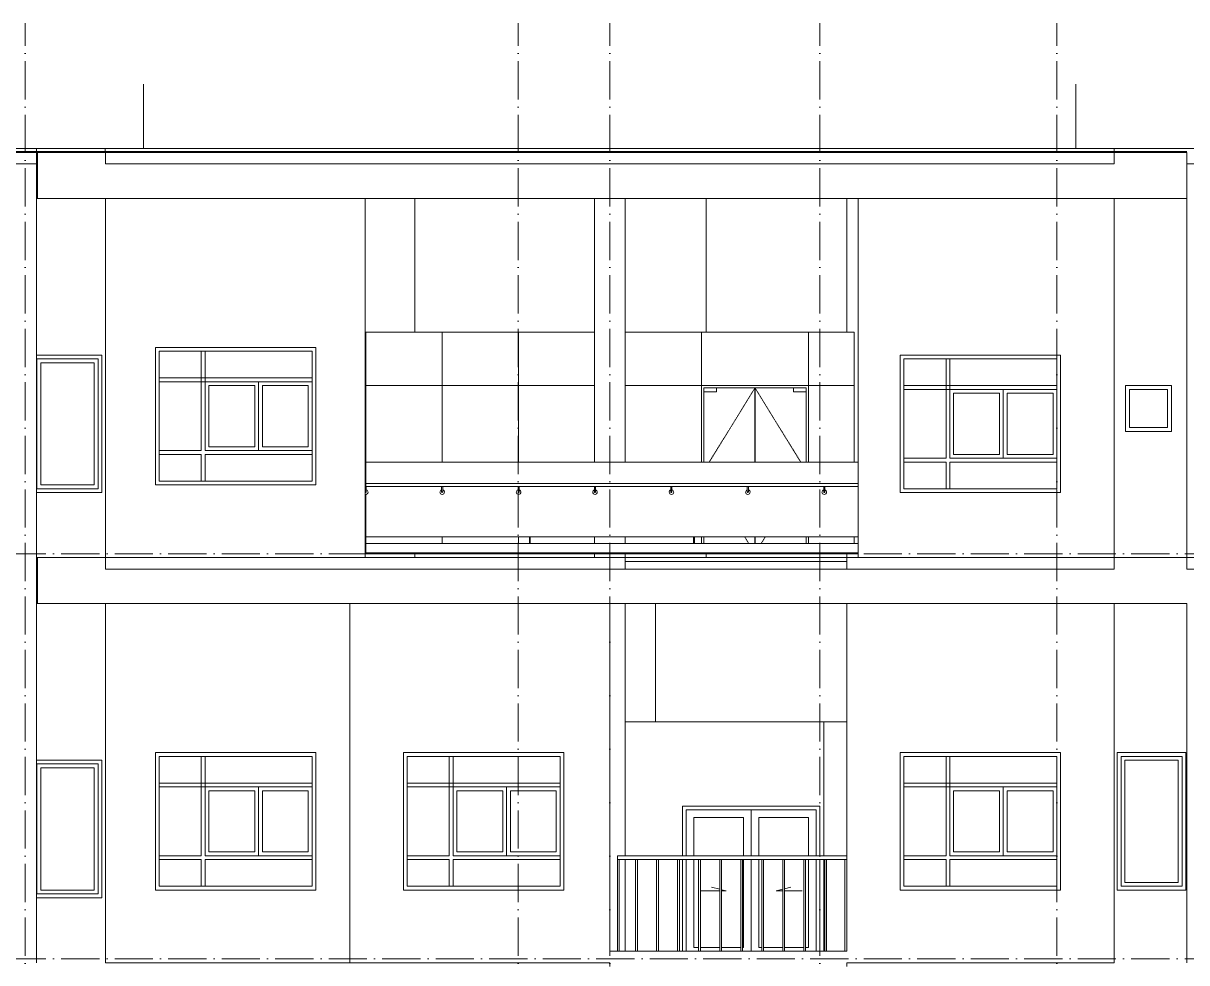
# Model space of a CAD drawing. Header units: millimetres. Extents: x -8482 to 130249, y -7482 to 93550.
# Drawn here: x 11425 to 26650, y 81250 to 93540 of the extents above; entities that cross this region are included whole.
import ezdxf

# ---------------------------------------------------------------- set-up
doc = ezdxf.new("R2010")
doc.units = ezdxf.units.MM
doc.linetypes.add('Dash 1_16__2_', pattern=[3.175, 1.5875, -1.5875])
doc.linetypes.add('Grid Line', pattern=[14, 10, -2, 0, -2])
for name, color, linetype, lineweight in [('A-DOOR-GLAZ', 152, 'Continuous', 5), ('CUA', 31, 'Continuous', 9), ('KINH', 152, 'Continuous', 5), ('NET CAT', 3, 'Continuous', 5), ('NET CATConcrete', 3, 'Continuous', 5), ('NET THAY 1', 41, 'Continuous', 5), ('NET THAY 2', 55, 'Continuous', 5), ('NET-THAY', 2, 'Continuous', 9), ('TRUC', 225, 'Continuous', 5)]:
    doc.layers.add(name, color=color, linetype=linetype, lineweight=lineweight)

# ---------------------------------------------------------------- blocks, each defined once
blk = doc.blocks.new('X-PHONG NGU 2 - X-PHONG NGU 2_Recovery_-378306-MẶT ĐỨNG TRỤC A-Q')
at = {"layer": 'CUA', "color": 7}
for p, q in [((3653, 84000), (3653, 82200)), ((5753, 84000), (3653, 84000)), ((3703, 83950), (5703, 83950)), ((3703, 82250), (3703, 83950)), ((4303, 83950), (4253, 83950)), ((4253, 83950), (4253, 82650)), ((4303, 82650), (4303, 83950)), ((5703, 83950), (5703, 82250)), ((5753, 82200), (5753, 84000)), ((5703, 83600), (3703, 83600)), ((3703, 83600), (3703, 83550)), ((5703, 83550), (5703, 83600)), ((3703, 83550), (5703, 83550)), ((5003, 83550), (4303, 83550)), ((4303, 83550), (4303, 82650)), ((4353, 82700), (4353, 83500)), ((4353, 83500), (4953, 83500)), ((4953, 83500), (4953, 82700)), ((5003, 82650), (5003, 83550)), ((5053, 83500), (5653, 83500)), ((5053, 82700), (5053, 83500)), ((5653, 83500), (5653, 82700)), ((4953, 82700), (4353, 82700)), ((5653, 82700), (5053, 82700)), ((4253, 82650), (3703, 82650)), ((3703, 82650), (3703, 82600)), ((3703, 82600), (4253, 82600)), ((4253, 82600), (4253, 82250)), ((5703, 82650), (4303, 82650)), ((4303, 82650), (5003, 82650)), ((4303, 82250), (4303, 82600)), ((4303, 82600), (5703, 82600)), ((5703, 82600), (5703, 82650)), ((5703, 82250), (3703, 82250)), ((4253, 82250), (4303, 82250)), ((3653, 82200), (5753, 82200))]:
    blk.add_line(p, q, dxfattribs=at)
blk = doc.blocks.new('X-PHONG NGU 5 - X-PHONG NGU 900-417337-MẶT ĐỨNG TRỤC A-Q')
at = {"layer": 'CUA', "color": 7}
for p, q in [((12453, 83900), (11600, 83900)), ((12453, 82100), (12453, 83900)), ((11603, 83850), (12403, 83850)), ((11603, 82150), (11603, 83850)), ((11653, 83800), (11653, 82200)), ((11653, 83800), (12353, 83800)), ((12353, 82200), (12353, 83800)), ((12403, 83850), (12403, 82150)), ((11600, 82100), (12453, 82100)), ((12403, 82150), (11603, 82150)), ((11653, 82200), (12353, 82200))]:
    blk.add_line(p, q, dxfattribs=at)
blk = doc.blocks.new('X-PHONG NGU 5 - X-PHONG NGU 900-V304-MẶT ĐỨNG TRỤC A-Q')
at = {"layer": 'CUA', "color": 7}
for p, q in [((25740, 84000), (25740, 82200)), ((26640, 84000), (25740, 84000)), ((25790, 83950), (26590, 83950)), ((25790, 82250), (25790, 83950)), ((25840, 83900), (25840, 82300)), ((25840, 83900), (26540, 83900)), ((26540, 82300), (26540, 83900)), ((26590, 83950), (26590, 82250)), ((26640, 82200), (26640, 84000)), ((26590, 82250), (25790, 82250)), ((25840, 82300), (26540, 82300)), ((25740, 82200), (26640, 82200))]:
    blk.add_line(p, q, dxfattribs=at)
blk = doc.blocks.new('CUA LO GIA _LUA_ - CUA LO GIA 1800-588157-MẶT ĐỨNG TRỤC A-Q')
at = {"layer": 'CUA', "color": 7}
for p, q in [((20050, 82650), (20050, 83300)), ((21850, 83300), (20050, 83300)), ((21850, 83300), (21850, 82650)), ((20100, 83250), (21800, 83250)), ((20100, 83250), (20100, 82650)), ((20200, 83150), (20200, 82650)), ((20200, 83150), (20850, 83150)), ((20850, 82650), (20850, 83150)), ((20950, 82650), (20950, 83250)), ((21800, 83250), (20950, 83250)), ((21050, 83150), (21700, 83150)), ((21050, 83150), (21050, 82650)), ((21700, 82650), (21700, 83150)), ((21800, 83250), (21800, 82650)), ((21800, 82650), (21800, 83250)), ((20050, 81400), (20050, 82600)), ((20100, 82600), (20100, 81400)), ((20200, 82600), (20200, 81450)), ((20850, 81450), (20850, 82600)), ((20950, 81400), (20950, 82600)), ((21050, 82600), (21050, 81450)), ((21700, 81450), (21700, 82600)), ((21800, 82600), (21800, 81400)), ((21800, 81400), (21800, 82600)), ((21850, 82600), (21850, 81400)), ((20538, 82211), (20429, 82240)), ((21388, 82218), (21471, 82240)), ((20288, 82189), (20538, 82189)), ((20622, 82189), (20563, 82205)), ((20563, 82189), (20622, 82189)), ((21278, 82189), (21363, 82211)), ((21363, 82189), (21278, 82189)), ((21618, 82189), (21388, 82189)), ((20200, 81450), (20263, 81450)), ((20288, 81450), (20538, 81450)), ((20563, 81450), (20813, 81450)), ((20838, 81450), (20850, 81450)), ((21050, 81450), (21088, 81450)), ((21113, 81450), (21363, 81450)), ((21388, 81450), (21638, 81450)), ((21663, 81450), (21700, 81450))]:
    blk.add_line(p, q, dxfattribs=at)
blk = doc.blocks.new('Railing - 25mm-666288-MẶT ĐỨNG TRỤC A-Q')
at = {"layer": 'NET THAY 2', "color": 10}
for p, q in [((6563, 81400), (6563, 82600)), ((6588, 82600), (6588, 81400))]:
    blk.add_line(p, q, dxfattribs=at)
blk = doc.blocks.new('Railing - 25mm-V305-MẶT ĐỨNG TRỤC A-Q')
at = {"layer": 'NET THAY 2', "color": 10}
blk.add_line((11225, 81400), (11225, 82600), dxfattribs=at)
blk = doc.blocks.new('Railing - Railing-468006-MẶT ĐỨNG TRỤC A-Q')
for name, p in [('Railing - 25mm-666288-MẶT ĐỨNG TRỤC A-Q', (12637, 0)), ('Railing - 25mm-666288-MẶT ĐỨNG TRỤC A-Q', (12875, 0)), ('Railing - 25mm-666288-MẶT ĐỨNG TRỤC A-Q', (13150, 0)), ('Railing - 25mm-666288-MẶT ĐỨNG TRỤC A-Q', (13425, 0)), ('Railing - 25mm-666288-MẶT ĐỨNG TRỤC A-Q', (13700, 0)), ('Railing - 25mm-666288-MẶT ĐỨNG TRỤC A-Q', (13975, 0)), ('Railing - 25mm-666288-MẶT ĐỨNG TRỤC A-Q', (14250, 0)), ('Railing - 25mm-666288-MẶT ĐỨNG TRỤC A-Q', (14525, 0)), ('Railing - 25mm-666288-MẶT ĐỨNG TRỤC A-Q', (14800, 0)), ('Railing - 25mm-666288-MẶT ĐỨNG TRỤC A-Q', (15075, 0)), ('Railing - 25mm-666288-MẶT ĐỨNG TRỤC A-Q', (15350, 0)), ('Railing - 25mm-V305-MẶT ĐỨNG TRỤC A-Q', (10950, 0))]:
    blk.add_blockref(name, p)
blk = doc.blocks.new('Top Rail Type - Top Rail_Internal_-468197-MẶT ĐỨNG TRỤC A-Q')
at = {"layer": 'NET THAY 1', "color": 10}
for p, q in [((19200, 82600), (19200, 82650)), ((22200, 82650), (19200, 82650)), ((19200, 82600), (22200, 82600))]:
    blk.add_line(p, q, dxfattribs=at)
blk = doc.blocks.new('System Panel - Glazed-574510-MẶT ĐỨNG TRỤC A-Q')
at = {"layer": 'KINH', "color": 10}
for p, q in [((16907, 88800), (15907, 88800)), ((15907, 88800), (15907, 87800)), ((16907, 87800), (16907, 88800)), ((15907, 86820), (15907, 86735)), ((16907, 86735), (16907, 86820))]:
    blk.add_line(p, q, dxfattribs=at)
blk = doc.blocks.new('System Panel - Glazed-574511-MẶT ĐỨNG TRỤC A-Q')
at = {"layer": 'KINH', "color": 10}
for p, q in [((18900, 88800), (17907, 88800)), ((17907, 88800), (17907, 87800)), ((17907, 86820), (17907, 86735))]:
    blk.add_line(p, q, dxfattribs=at)
blk = doc.blocks.new('CUA KINH BAN LE SAN MO 2 HUONG - Type 1-574512-MẶT ĐỨNG TRỤC A-Q')
at = {"layer": 'A-DOOR-GLAZ', "color": 10}
for p, q in [((21000, 88769), (20496, 88769)), ((21000, 88769), (21000, 87800)), ((21504, 88769), (21001, 88769)), ((21001, 88769), (21001, 87800)), ((20331, 87800), (20331, 88719)), ((21669, 87800), (21669, 88719)), ((20331, 86735), (20331, 86820)), ((21000, 86820), (21000, 86735)), ((21001, 86820), (21001, 86735)), ((21669, 86735), (21669, 86820))]:
    blk.add_line(p, q, dxfattribs=at)
at = {"layer": 'CUA', "color": 10, "lineweight": 5}
for p, q in [((20330, 87800), (20330, 88770)), ((20330, 88770), (21670, 88770)), ((20496, 88769), (20331, 88769)), ((20331, 88769), (20331, 88719)), ((20496, 88719), (20496, 88769)), ((21669, 88769), (21504, 88769)), ((21504, 88769), (21504, 88719)), ((21669, 88719), (21669, 88769)), ((21670, 88770), (21670, 87800)), ((20331, 88719), (20496, 88719)), ((21504, 88719), (21669, 88719)), ((20330, 86735), (20330, 86820)), ((21670, 86820), (21670, 86735))]:
    blk.add_line(p, q, dxfattribs=at)
at = {"layer": 'CUA', "color": 10, "linetype": 'Dash 1_16__2_', "lineweight": 5}
for p, q in [((21000, 88769), (20401, 87800)), ((21000, 88769), (20401, 87800)), ((21001, 88769), (21599, 87800)), ((21001, 88769), (21599, 87800)), ((20867, 86820), (20919, 86735)), ((20867, 86820), (20919, 86735)), ((21133, 86820), (21081, 86735)), ((21133, 86820), (21081, 86735))]:
    blk.add_line(p, q, dxfattribs=at)
blk = doc.blocks.new('System Panel - Glazed-574533-MẶT ĐỨNG TRỤC A-Q')
at = {"layer": 'KINH', "color": 10}
for p, q in [((22300, 88800), (21700, 88800)), ((21700, 88800), (21700, 87800)), ((22300, 87800), (22300, 88800)), ((21700, 86820), (21700, 86735)), ((22300, 86735), (22300, 86820))]:
    blk.add_line(p, q, dxfattribs=at)
blk = doc.blocks.new('Railing - NBS_RailInfillPnl_Post-721024-MẶT ĐỨNG TRỤC A-Q')
at = {"layer": 'NET THAY 2', "color": 10}
for p, q in [((20197, 86820), (20197, 86735)), ((20207, 86820), (20197, 86820)), ((20207, 86735), (20207, 86820))]:
    blk.add_line(p, q, dxfattribs=at)
blk = doc.blocks.new('Railing - Railing-547964-MẶT ĐỨNG TRỤC A-Q')
at = {"layer": 'NET THAY 1', "color": 10}
for p, q in [((15907, 86622), (15907, 86735)), ((22350, 86735), (15907, 86735)), ((15907, 86612), (15907, 86622)), ((22350, 86612), (15907, 86612)), ((15907, 86600), (15907, 86612)), ((22350, 86600), (15907, 86600))]:
    blk.add_line(p, q, dxfattribs=at)
for p in [(-2148, 0), (0, 0)]:
    blk.add_blockref('Railing - NBS_RailInfillPnl_Post-721024-MẶT ĐỨNG TRỤC A-Q', p)
blk = doc.blocks.new('Top Rail Type - Top Rail_Internal_-547967-MẶT ĐỨNG TRỤC A-Q')
at = {"layer": 'NET THAY 1', "color": 10}
for p, q in [((15907, 87521), (15907, 87800)), ((22350, 87800), (15907, 87800)), ((15907, 86820), (15907, 87378)), ((15907, 86820), (18050, 86820)), ((18060, 86820), (20197, 86820)), ((20207, 86820), (22350, 86820))]:
    blk.add_line(p, q, dxfattribs=at)
blk = doc.blocks.new('Handrail Type - ALB-BALUSTER-534187-MẶT ĐỨNG TRỤC A-Q')
at = {"layer": 'NET THAY 1', "color": 10}
for p, q in [((15907, 87521), (15903, 87521)), ((15903, 87500), (15903, 87505)), ((15903, 87480), (15903, 87500)), ((15903, 87479), (15907, 87479)), ((15907, 87521), (15907, 87500)), ((15907, 87500), (15907, 87480))]:
    blk.add_line(p, q, dxfattribs=at)
blk = doc.blocks.new('Handrail Type - Handrail_Internal_-547978-MẶT ĐỨNG TRỤC A-Q')
at = {"layer": 'NET THAY 1', "color": 10}
for p, q in [((22350, 87521), (15907, 87521)), ((15907, 87500), (15907, 87521)), ((15907, 87480), (15907, 87500)), ((15907, 87479), (22350, 87479))]:
    blk.add_line(p, q, dxfattribs=at)
blk = doc.blocks.new('ALB-RAILING 32 - ALB-BALUSTER-537417-MẶT ĐỨNG TRỤC A-Q')
at = {"layer": 'NET THAY 1', "color": 10}
for p, q in [((15900, 87500), (15900, 87422)), ((15900, 87500), (15903, 87500)), ((15914, 87422), (15914, 87485))]:
    blk.add_line(p, q, dxfattribs=at)
at = {"layer": 'NET THAY 1', "color": 10, "flags": 128}
for points in [[(15900, 87422), (15900, 87421), (15900, 87421), (15900, 87420), (15900, 87419), (15900, 87419), (15900, 87418), (15900, 87418), (15900, 87417), (15900, 87417), (15900, 87416), (15900, 87415), (15900, 87415), (15900, 87414), (15900, 87414), (15900, 87413), (15900, 87413), (15900, 87412), (15900, 87412), (15900, 87411), (15900, 87411), (15900, 87411), (15900, 87410), (15900, 87410), (15900, 87410), (15900, 87409), (15900, 87409), (15900, 87409), (15900, 87408), (15900, 87408), (15900, 87408), (15900, 87408), (15900, 87407), (15900, 87407), (15900, 87407), (15900, 87407), (15900, 87407), (15900, 87407), (15900, 87407), (15900, 87407)], [(15914, 87407), (15914, 87407), (15914, 87407), (15914, 87407), (15914, 87407), (15914, 87407), (15914, 87407), (15914, 87407), (15914, 87408), (15914, 87408), (15914, 87408), (15914, 87408), (15914, 87408), (15914, 87409), (15914, 87409), (15914, 87409), (15914, 87410), (15914, 87410), (15914, 87411), (15914, 87411), (15914, 87411), (15914, 87412), (15914, 87412), (15914, 87413), (15914, 87413), (15914, 87414), (15914, 87414), (15914, 87415), (15914, 87415), (15914, 87416), (15914, 87416), (15914, 87417), (15914, 87417), (15914, 87418), (15914, 87419), (15914, 87419), (15914, 87420), (15914, 87420), (15914, 87421), (15914, 87422), (15914, 87422)]]:
    blk.add_lwpolyline(points, dxfattribs=at)
at = {"layer": 'NET THAY 1', "color": 10}
for radius, start, end in [(30, 255, 0), (7, 120, 270), (7, 270, 330), (7, 15, 30), (30, 0, 75), (30, 255, 270)]:
    blk.add_arc((15907, 87407), radius, start, end, dxfattribs=at)
blk = doc.blocks.new('ALB-RAILING 32 - ALB-BALUSTER-V307-MẶT ĐỨNG TRỤC A-Q')
at = {"layer": 'NET THAY 1', "color": 10}
for p, q in [((16900, 87485), (16900, 87422)), ((16914, 87422), (16914, 87485))]:
    blk.add_line(p, q, dxfattribs=at)
at = {"layer": 'NET THAY 1', "color": 10, "flags": 128}
for points in [[(16900, 87422), (16900, 87421), (16900, 87421), (16900, 87420), (16900, 87419), (16900, 87419), (16900, 87418), (16900, 87418), (16900, 87417), (16900, 87417), (16900, 87416), (16900, 87415), (16900, 87415), (16900, 87414), (16900, 87414), (16900, 87413), (16900, 87413), (16900, 87412), (16900, 87412), (16900, 87411), (16900, 87411), (16900, 87411), (16900, 87410), (16900, 87410), (16900, 87410), (16900, 87409), (16900, 87409), (16900, 87409), (16900, 87408), (16900, 87408), (16900, 87408), (16900, 87408), (16900, 87407), (16900, 87407), (16900, 87407), (16900, 87407), (16900, 87407), (16900, 87407), (16900, 87407), (16900, 87407)], [(16914, 87407), (16914, 87407), (16914, 87407), (16914, 87407), (16914, 87407), (16914, 87407), (16914, 87407), (16914, 87407), (16914, 87408), (16914, 87408), (16914, 87408), (16914, 87408), (16914, 87408), (16914, 87409), (16914, 87409), (16914, 87409), (16914, 87410), (16914, 87410), (16914, 87411), (16914, 87411), (16914, 87411), (16914, 87412), (16914, 87412), (16914, 87413), (16914, 87413), (16914, 87414), (16914, 87414), (16914, 87415), (16914, 87415), (16914, 87416), (16914, 87416), (16914, 87417), (16914, 87417), (16914, 87418), (16914, 87419), (16914, 87419), (16914, 87420), (16914, 87420), (16914, 87421), (16914, 87422), (16914, 87422)]]:
    blk.add_lwpolyline(points, dxfattribs=at)
at = {"layer": 'NET THAY 1', "color": 10}
for radius, start, end in [(30, 105, 180), (30, 180, 0), (7, 120, 270), (7, 270, 330), (7, 15, 30), (30, 0, 75)]:
    blk.add_arc((16907, 87407), radius, start, end, dxfattribs=at)
blk = doc.blocks.new('ALB-RAILING 32 - ALB-BALUSTER-V308-MẶT ĐỨNG TRỤC A-Q')
at = {"layer": 'NET THAY 1', "color": 10}
for p, q in [((19900, 87485), (19900, 87422)), ((19914, 87422), (19914, 87485))]:
    blk.add_line(p, q, dxfattribs=at)
at = {"layer": 'NET THAY 1', "color": 10, "flags": 128}
for points in [[(19900, 87422), (19900, 87421), (19900, 87421), (19900, 87420), (19900, 87419), (19900, 87419), (19900, 87418), (19900, 87418), (19900, 87417), (19900, 87417), (19900, 87416), (19900, 87415), (19900, 87415), (19900, 87414), (19900, 87414), (19900, 87413), (19900, 87413), (19900, 87412), (19900, 87412), (19900, 87411), (19900, 87411), (19900, 87411), (19900, 87410), (19900, 87410), (19900, 87410), (19900, 87409), (19900, 87409), (19900, 87409), (19900, 87408), (19900, 87408), (19900, 87408), (19900, 87408), (19900, 87407), (19900, 87407), (19900, 87407), (19900, 87407), (19900, 87407), (19900, 87407), (19900, 87407), (19900, 87407)], [(19914, 87407), (19914, 87407), (19914, 87407), (19914, 87407), (19914, 87407), (19914, 87407), (19914, 87407), (19914, 87407), (19914, 87408), (19914, 87408), (19914, 87408), (19914, 87408), (19914, 87408), (19914, 87409), (19914, 87409), (19914, 87409), (19914, 87410), (19914, 87410), (19914, 87411), (19914, 87411), (19914, 87411), (19914, 87412), (19914, 87412), (19914, 87413), (19914, 87413), (19914, 87414), (19914, 87414), (19914, 87415), (19914, 87415), (19914, 87416), (19914, 87416), (19914, 87417), (19914, 87417), (19914, 87418), (19914, 87419), (19914, 87419), (19914, 87420), (19914, 87420), (19914, 87421), (19914, 87422), (19914, 87422)]]:
    blk.add_lwpolyline(points, dxfattribs=at)
at = {"layer": 'NET THAY 1', "color": 10}
for radius, start, end in [(30, 103.2171, 180), (30, 180, 0), (7, 120, 270), (7, 270, 330), (7, 15, 30), (30, 0, 75)]:
    blk.add_arc((19907, 87407), radius, start, end, dxfattribs=at)
blk = doc.blocks.new('ALB-RAILING 32 - ALB-BALUSTER-V309-MẶT ĐỨNG TRỤC A-Q')
at = {"layer": 'NET THAY 1', "color": 10}
for p, q in [((21900, 87485), (21900, 87422)), ((21914, 87422), (21914, 87485))]:
    blk.add_line(p, q, dxfattribs=at)
at = {"layer": 'NET THAY 1', "color": 10, "flags": 128}
for points in [[(21900, 87422), (21900, 87421), (21900, 87421), (21900, 87420), (21900, 87419), (21900, 87419), (21900, 87418), (21900, 87418), (21900, 87417), (21900, 87417), (21900, 87416), (21900, 87415), (21900, 87415), (21900, 87414), (21900, 87414), (21900, 87413), (21900, 87413), (21900, 87412), (21900, 87412), (21900, 87411), (21900, 87411), (21900, 87411), (21900, 87410), (21900, 87410), (21900, 87410), (21900, 87409), (21900, 87409), (21900, 87409), (21900, 87408), (21900, 87408), (21900, 87408), (21900, 87408), (21900, 87407), (21900, 87407), (21900, 87407), (21900, 87407), (21900, 87407), (21900, 87407), (21900, 87407), (21900, 87407)], [(21914, 87407), (21914, 87407), (21914, 87407), (21914, 87407), (21914, 87407), (21914, 87407), (21914, 87407), (21914, 87407), (21914, 87408), (21914, 87408), (21914, 87408), (21914, 87408), (21914, 87408), (21914, 87409), (21914, 87409), (21914, 87409), (21914, 87410), (21914, 87410), (21914, 87411), (21914, 87411), (21914, 87411), (21914, 87412), (21914, 87412), (21914, 87413), (21914, 87413), (21914, 87414), (21914, 87414), (21914, 87415), (21914, 87415), (21914, 87416), (21914, 87416), (21914, 87417), (21914, 87417), (21914, 87418), (21914, 87419), (21914, 87419), (21914, 87420), (21914, 87420), (21914, 87421), (21914, 87422), (21914, 87422)]]:
    blk.add_lwpolyline(points, dxfattribs=at)
at = {"layer": 'NET THAY 1', "color": 10}
for radius, start, end in [(30, 105, 180), (30, 180, 0), (7, 120, 270), (7, 270, 330), (7, 15, 30), (30, 0, 75)]:
    blk.add_arc((21907, 87407), radius, start, end, dxfattribs=at)
blk = doc.blocks.new('System Panel - Glazed-574230-MẶT ĐỨNG TRỤC A-Q')
at = {"layer": 'KINH', "color": 10}
for p, q in [((20300, 89500), (19300, 89500)), ((19300, 89500), (19300, 88800)), ((20300, 88800), (20300, 89500)), ((19300, 88800), (20300, 88800))]:
    blk.add_line(p, q, dxfattribs=at)
blk = doc.blocks.new('System Panel - Glazed-574231-MẶT ĐỨNG TRỤC A-Q')
at = {"layer": 'KINH', "color": 10}
for p, q in [((21700, 89500), (20300, 89500)), ((20300, 89500), (20300, 88800)), ((21700, 88800), (21700, 89500)), ((20300, 88800), (21700, 88800))]:
    blk.add_line(p, q, dxfattribs=at)
blk = doc.blocks.new('System Panel - Glazed-574362-MẶT ĐỨNG TRỤC A-Q')
at = {"layer": 'KINH', "color": 10}
for p, q in [((22300, 89500), (21700, 89500)), ((21700, 89500), (21700, 88800)), ((22300, 88800), (22300, 89500)), ((21700, 88800), (22300, 88800))]:
    blk.add_line(p, q, dxfattribs=at)
blk = doc.blocks.new('System Panel - Glazed-574233-MẶT ĐỨNG TRỤC A-Q')
at = {"layer": 'KINH', "color": 10}
for p, q in [((18900, 89500), (17907, 89500)), ((17907, 89500), (17907, 88800)), ((17907, 88800), (18900, 88800))]:
    blk.add_line(p, q, dxfattribs=at)
blk = doc.blocks.new('X-PHONG WC - X-PHONG WC-649622-MẶT ĐỨNG TRỤC A-Q')
at = {"layer": 'CUA', "color": 7}
for p, q in [((26450, 88800), (25850, 88800)), ((25850, 88800), (25850, 88200)), ((26450, 88200), (26450, 88800)), ((25900, 88250), (25900, 88750)), ((25900, 88750), (26400, 88750)), ((26400, 88750), (26400, 88250)), ((25850, 88200), (26450, 88200)), ((26400, 88250), (25900, 88250))]:
    blk.add_line(p, q, dxfattribs=at)
blk = doc.blocks.new('ALC1807-ASCENT PLAZA-TANG 23_rvt-1-MẶT ĐỨNG TRỤC A-Q')
at = {"layer": 'NET-THAY', "color": 250, "lineweight": 15}
for p, q in [((12997, 91900), (12997, 92745)), ((25197, 92745), (25197, 91900)), ((12997, 91850), (12997, 91865)), ((25197, 91865), (25197, 91850)), ((11613, 91250), (11600, 91250)), ((12500, 86550), (12500, 91250)), ((12500, 91250), (12700, 91250)), ((15899, 91250), (12700, 91250)), ((15899, 86550), (15899, 91250)), ((16550, 91250), (16550, 89500)), ((20360, 91250), (20360, 89500)), ((22200, 89500), (22200, 91250)), ((25500, 91250), (22350, 91250)), ((22350, 91250), (22350, 86550)), ((25500, 91250), (25700, 91250)), ((25700, 91250), (25700, 86550)), ((13155, 87500), (13155, 89300)), ((13155, 89300), (15255, 89300)), ((15255, 89300), (15255, 87500)), ((11600, 89200), (12453, 89200)), ((12453, 89200), (12453, 87400)), ((22900, 87400), (22900, 89200)), ((22900, 89200), (25000, 89200)), ((25000, 89200), (25000, 87400)), ((25850, 88200), (25850, 88800)), ((25850, 88800), (26450, 88800)), ((26450, 88800), (26450, 88200)), ((26450, 88200), (25850, 88200)), ((12453, 87400), (11600, 87400)), ((15255, 87500), (13155, 87500)), ((25000, 87400), (22900, 87400)), ((11600, 86550), (11613, 86550)), ((12700, 86550), (12500, 86550)), ((12700, 86550), (15899, 86550)), ((16550, 86600), (16550, 86550)), ((20360, 86600), (20360, 86550)), ((22200, 86550), (22200, 86600)), ((22350, 86550), (25500, 86550)), ((25700, 86550), (25500, 86550)), ((11613, 85950), (11600, 85950)), ((12500, 81250), (12500, 85950)), ((12500, 85950), (12700, 85950)), ((15700, 85950), (12700, 85950)), ((15700, 81250), (15700, 85950)), ((18900, 85950), (15700, 85950)), ((18900, 85950), (19100, 85950)), ((19100, 85950), (19100, 81400)), ((19700, 84400), (19700, 85950)), ((25500, 85950), (22200, 85950)), ((22200, 85950), (22200, 81400)), ((25500, 85950), (25700, 85950)), ((25700, 85950), (25700, 81250)), ((21900, 84400), (19300, 84400)), ((19300, 84400), (19300, 82650)), ((21900, 82650), (21900, 84400)), ((21900, 84400), (22000, 84400)), ((22200, 84400), (22000, 84400)), ((11600, 83900), (12453, 83900)), ((12453, 83900), (12453, 82100)), ((13155, 82200), (13155, 84000)), ((13155, 84000), (15255, 84000)), ((15255, 84000), (15255, 82200)), ((16400, 82200), (16400, 84000)), ((16400, 84000), (18500, 84000)), ((18500, 84000), (18500, 82200)), ((22900, 82200), (22900, 84000)), ((22900, 84000), (25000, 84000)), ((25000, 84000), (25000, 82200)), ((25740, 82200), (25740, 84000)), ((25740, 84000), (26640, 84000)), ((26640, 84000), (26640, 82200)), ((20050, 82650), (20050, 83300)), ((20050, 83300), (21850, 83300)), ((21850, 83300), (21850, 82650)), ((19300, 82600), (19300, 81400)), ((20050, 81400), (20050, 82600)), ((21850, 82600), (21850, 81400)), ((21900, 81400), (21900, 82600)), ((12453, 82100), (11600, 82100)), ((15255, 82200), (13155, 82200)), ((18500, 82200), (16400, 82200)), ((25000, 82200), (22900, 82200)), ((26640, 82200), (25740, 82200)), ((22200, 81400), (19100, 81400)), ((12700, 81250), (12500, 81250)), ((12700, 81250), (15700, 81250)), ((15700, 81250), (18900, 81250)), ((19100, 81250), (18900, 81250)), ((19100, 81250), (19100, 81200)), ((22200, 81250), (25500, 81250)), ((22200, 81200), (22200, 81250)), ((25700, 81250), (25500, 81250))]:
    blk.add_line(p, q, dxfattribs=at)
at = {"layer": 'NET-THAY', "color": 7}
for p, q in [((0, 91900), (11600, 91900)), ((11600, 91865), (0, 91865)), ((11600, 91900), (12497, 91900)), ((11600, 91900), (11600, 91865)), ((12497, 91865), (11600, 91865)), ((12497, 91900), (25700, 91900)), ((12497, 91900), (12497, 91865)), ((25700, 91865), (12497, 91865)), ((25700, 91900), (26650, 91900)), ((25700, 91900), (25700, 91865)), ((26650, 91865), (25700, 91865))]:
    blk.add_line(p, q, dxfattribs=at)
at = {"color": 250, "lineweight": 15}
for name, p in [('System Panel - Glazed-574230-MẶT ĐỨNG TRỤC A-Q', (-3393, 0)), ('System Panel - Glazed-574230-MẶT ĐỨNG TRỤC A-Q', (-2393, 0)), ('System Panel - Glazed-574233-MẶT ĐỨNG TRỤC A-Q', (0, 0)), ('System Panel - Glazed-574230-MẶT ĐỨNG TRỤC A-Q', (0, 0)), ('System Panel - Glazed-574231-MẶT ĐỨNG TRỤC A-Q', (0, 0)), ('System Panel - Glazed-574362-MẶT ĐỨNG TRỤC A-Q', (0, 0)), ('X-PHONG NGU 2 - X-PHONG NGU 2_Recovery_-378306-MẶT ĐỨNG TRỤC A-Q', (9502, 5300)), ('X-PHONG NGU 5 - X-PHONG NGU 900-417337-MẶT ĐỨNG TRỤC A-Q', (0, 5300)), ('X-PHONG NGU 2 - X-PHONG NGU 2_Recovery_-378306-MẶT ĐỨNG TRỤC A-Q', (19247, 5200)), ('System Panel - Glazed-574510-MẶT ĐỨNG TRỤC A-Q', (0, 0)), ('System Panel - Glazed-574510-MẶT ĐỨNG TRỤC A-Q', (1000, 0)), ('System Panel - Glazed-574511-MẶT ĐỨNG TRỤC A-Q', (0, 0)), ('System Panel - Glazed-574510-MẶT ĐỨNG TRỤC A-Q', (3393, 0)), ('CUA KINH BAN LE SAN MO 2 HUONG - Type 1-574512-MẶT ĐỨNG TRỤC A-Q', (0, 0)), ('System Panel - Glazed-574533-MẶT ĐỨNG TRỤC A-Q', (0, 0)), ('X-PHONG WC - X-PHONG WC-649622-MẶT ĐỨNG TRỤC A-Q', (0, 0)), ('Top Rail Type - Top Rail_Internal_-547967-MẶT ĐỨNG TRỤC A-Q', (0, 0)), ('ALB-RAILING 32 - ALB-BALUSTER-537417-MẶT ĐỨNG TRỤC A-Q', (0, 0)), ('Handrail Type - ALB-BALUSTER-534187-MẶT ĐỨNG TRỤC A-Q', (0, 0)), ('Handrail Type - Handrail_Internal_-547978-MẶT ĐỨNG TRỤC A-Q', (0, 0)), ('ALB-RAILING 32 - ALB-BALUSTER-V307-MẶT ĐỨNG TRỤC A-Q', (0, 0)), ('ALB-RAILING 32 - ALB-BALUSTER-V307-MẶT ĐỨNG TRỤC A-Q', (1000, 0)), ('ALB-RAILING 32 - ALB-BALUSTER-V307-MẶT ĐỨNG TRỤC A-Q', (2000, 0)), ('ALB-RAILING 32 - ALB-BALUSTER-V308-MẶT ĐỨNG TRỤC A-Q', (0, 0)), ('ALB-RAILING 32 - ALB-BALUSTER-V307-MẶT ĐỨNG TRỤC A-Q', (4000, 0)), ('ALB-RAILING 32 - ALB-BALUSTER-V309-MẶT ĐỨNG TRỤC A-Q', (0, 0)), ('Railing - Railing-547964-MẶT ĐỨNG TRỤC A-Q', (0, 0)), ('X-PHONG NGU 5 - X-PHONG NGU 900-417337-MẶT ĐỨNG TRỤC A-Q', (0, 0)), ('X-PHONG NGU 2 - X-PHONG NGU 2_Recovery_-378306-MẶT ĐỨNG TRỤC A-Q', (9502, 0)), ('X-PHONG NGU 2 - X-PHONG NGU 2_Recovery_-378306-MẶT ĐỨNG TRỤC A-Q', (12747, 0)), ('X-PHONG NGU 2 - X-PHONG NGU 2_Recovery_-378306-MẶT ĐỨNG TRỤC A-Q', (19247, 0)), ('X-PHONG NGU 5 - X-PHONG NGU 900-V304-MẶT ĐỨNG TRỤC A-Q', (0, 0)), ('CUA LO GIA _LUA_ - CUA LO GIA 1800-588157-MẶT ĐỨNG TRỤC A-Q', (0, 0)), ('Top Rail Type - Top Rail_Internal_-468197-MẶT ĐỨNG TRỤC A-Q', (0, 0)), ('Railing - Railing-468006-MẶT ĐỨNG TRỤC A-Q', (0, 0))]:
    blk.add_blockref(name, p, dxfattribs=at)

msp = doc.modelspace()

# ---------------------------------------------------------------- linework, layer by layer
at = {"layer": 'NET CAT'}
for p, q in [((11599.9, 91700), (11249.9, 91700)), ((11599.9, 91700), (11599.9, 81250)), ((27049.9, 91700), (26649.9, 91700)), ((26649.9, 91700), (26649.9, 86550)), ((18899.9, 87800), (18899.9, 91250)), ((19299.9, 91250), (19299.9, 87800)), ((18899.9, 86735), (18899.9, 86820)), ((19299.9, 86820), (19299.9, 86735)), ((18899.9, 86550), (18899.9, 86600)), ((19299.9, 86600), (19299.9, 86550)), ((26649.9, 86550), (27049.9, 86550)), ((26649.9, 86400), (27049.9, 86400)), ((19299.9, 85950), (19299.9, 82650)), ((26649.9, 85950), (26649.9, 81250)), ((19299.9, 82600), (19299.9, 81400))]:
    msp.add_line(p, q, dxfattribs=at)
at = {"layer": 'NET CATConcrete'}
for p, q in [((11612.6, 91250), (11612.6, 91850)), ((11612.6, 91850), (12499.9, 91850)), ((12499.9, 91700), (12499.9, 91850)), ((25699.9, 91850), (26649.9, 91850)), ((25699.9, 91850), (25699.9, 91700)), ((26649.9, 91700), (26649.9, 91850)), ((19299.9, 91700), (12499.9, 91700)), ((22188.6, 91700), (19299.9, 91700)), ((22199.9, 91700), (22188.6, 91700)), ((25699.9, 91700), (22199.9, 91700)), ((26649.9, 91250), (26649.9, 91700)), ((19299.9, 91250), (11612.6, 91250)), ((22199.9, 91250), (19299.9, 91250)), ((26649.9, 91250), (22199.9, 91250)), ((11612.6, 85950), (11612.6, 86550)), ((11612.6, 86550), (12499.9, 86550)), ((12499.9, 86400), (12499.9, 86550)), ((25699.9, 86550), (26649.9, 86550)), ((25699.9, 86550), (25699.9, 86400)), ((26649.9, 86400), (26649.9, 86550)), ((19299.9, 86400), (12499.9, 86400)), ((22199.9, 86400), (19299.9, 86400)), ((25699.9, 86400), (22199.9, 86400)), ((19299.9, 85950), (11612.6, 85950)), ((22199.9, 85950), (19299.9, 85950)), ((26649.9, 85950), (22199.9, 85950))]:
    msp.add_line(p, q, dxfattribs=at)
at = {"layer": 'NET-THAY'}
for p, q in [((-0.1, 91850), (11612.6, 91850)), ((11599.9, 91700), (11599.9, 91850)), ((12499.9, 91850), (25699.9, 91850)), ((12499.9, 91850), (12499.9, 91700)), ((25699.9, 91850), (25699.9, 91700)), ((11612.6, 91700), (-0.1, 91700)), ((25699.9, 91700), (12499.9, 91700)), ((11599.9, 86550), (11612.6, 86550)), ((12499.9, 86550), (25699.9, 86550)), ((12499.9, 86550), (12499.9, 86400)), ((19299.9, 86550), (19299.9, 86400)), ((19299.9, 86500), (22199.9, 86500)), ((22199.9, 86550), (22199.9, 86400)), ((25699.9, 86550), (25699.9, 86400)), ((11612.6, 86400), (11599.9, 86400)), ((19299.9, 86400), (12499.9, 86400)), ((22199.9, 86400), (19299.9, 86400)), ((25699.9, 86400), (22199.9, 86400))]:
    msp.add_line(p, q, dxfattribs=at)
at = {"layer": 'NET-THAY', "lineweight": 15}
for p, q in [((22199.9, 91250), (22199.9, 89500)), ((22199.9, 86600), (22199.9, 86550))]:
    msp.add_line(p, q, dxfattribs=at)
at = {"layer": 'TRUC', "linetype": 'Grid Line', "ltscale": 50}
for p, q in [((11449.9, -6170.4), (11449.9, 93540.4)), ((17899.9, -6170.4), (17899.9, 93540.4)), ((19099.9, -6170.4), (19099.9, 93540.4)), ((21849.9, -6170.4), (21849.9, 93540.4)), ((24949.9, -6170.4), (24949.9, 93540.4)), ((-8381.6, 91900), (51521, 91900)), ((-8381.6, 86600), (51521, 86600)), ((-8381.6, 81300), (51521, 81300))]:
    msp.add_line(p, q, dxfattribs=at)

# ---------------------------------------------------------------- block references
at = {"lineweight": 5}
msp.add_blockref('ALC1807-ASCENT PLAZA-TANG 23_rvt-1-MẶT ĐỨNG TRỤC A-Q', (0, 0), dxfattribs=at)

doc.saveas('drawing.dxf')
